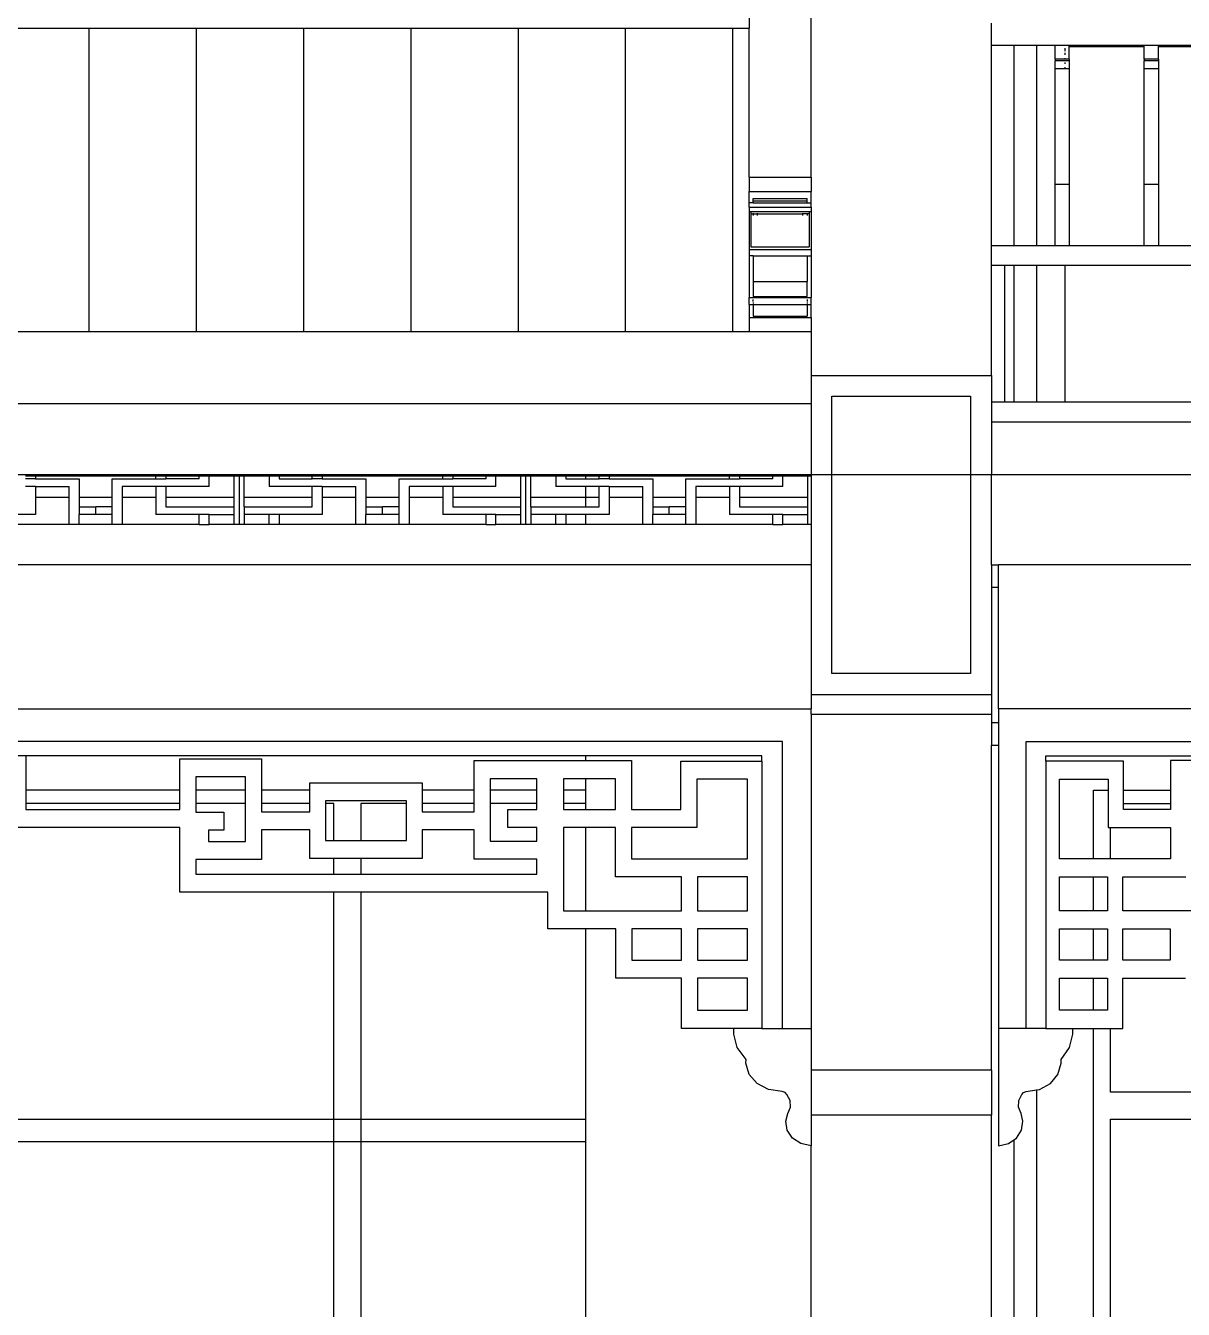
# Model space of a CAD drawing. Extents: x -24961 to 905641, y -154323 to 635957.
# Drawn here: x 429385 to 431954, y -117424 to -114576 of the extents above; entities that cross this region are included whole.
import ezdxf

# ---------------------------------------------------------------- set-up
doc = ezdxf.new("R2010")
doc.units = 0
doc.header["$LTSCALE"] = 1000
doc.header["$MEASUREMENT"] = 0
doc.layers.add('DOTE', color=1, linetype='Continuous')
doc.layers.add('窗', color=154, linetype='Continuous')

msp = doc.modelspace()

# ---------------------------------------------------------------- hatches: boundary and pattern name
h = msp.add_hatch()
h.set_pattern_fill('ANSI31', color=251, scale=150, angle=45)
h.set_pattern_definition([(90, (199497.05, 453805.97), (-238.125, 4e-14), [])])
h.paths.add_polyline_path([(406165.8, -115254.5), (430990.6, -115254.5), (430990.6, -114581.8), (406165.8, -114581.8)])

# ---------------------------------------------------------------- linework, layer by layer
for p, q in [((431128.2, -114911.9), (431128.2, -114299.5)), ((430990.6, -114544.2), (430990.6, -114581.8)), ((431528.2, -114619.7), (431528.2, -114570)), ((406165.8, -114581.8), (430990.6, -114581.8)), ((430990.6, -114911.9), (430990.6, -114581.8)), ((431578.2, -114619.7), (431528.2, -114619.7)), ((431528.2, -115064.5), (431528.2, -114619.7)), ((431578.2, -114619.7), (431578.2, -115064.5)), ((431628.2, -114619.7), (431578.2, -114619.7)), ((431628.2, -114619.7), (431628.2, -115064.5)), ((431669.5, -114619.7), (431628.2, -114619.7)), ((431701.1, -114619.7), (431669.5, -114619.7)), ((431669.5, -114650.4), (431669.5, -114619.7)), ((431691.5, -114625.8), (431691.5, -114632.5)), ((431867.3, -114619.7), (431701.1, -114619.7)), ((431701.1, -114621.9), (431701.1, -114619.7)), ((431701.1, -114621.9), (431867.3, -114621.9)), ((431701.1, -114650.4), (431701.1, -114621.9)), ((431898.9, -114619.7), (431867.3, -114619.7)), ((431867.3, -114621.9), (431867.3, -114619.7)), ((431867.3, -114650.4), (431867.3, -114621.9)), ((432065, -114619.7), (431898.9, -114619.7)), ((431898.9, -114621.9), (431898.9, -114619.7)), ((431898.9, -114621.9), (432065, -114621.9)), ((431898.9, -114650.4), (431898.9, -114621.9)), ((431691.5, -114650.4), (431669.5, -114650.4)), ((431669.5, -114650.4), (431669.5, -114654)), ((431691.5, -114654), (431669.5, -114654)), ((431669.5, -114671.7), (431669.5, -114654)), ((431691.5, -114636.4), (431691.5, -114640.3)), ((431691.5, -114647.9), (431691.5, -114650.4)), ((431701.1, -114650.4), (431691.5, -114650.4)), ((431691.5, -114650.4), (431691.5, -114651.2)), ((431691.5, -114654), (431691.5, -114654.7)), ((431701.1, -114654), (431691.5, -114654)), ((431691.5, -114657.3), (431691.5, -114660.3)), ((431701.1, -114650.4), (431701.1, -114654)), ((431701.1, -114654), (431701.1, -114671.7)), ((431898.9, -114650.4), (431867.3, -114650.4)), ((431867.3, -114650.4), (431867.3, -114654)), ((431898.9, -114654), (431867.3, -114654)), ((431867.3, -114671.7), (431867.3, -114654)), ((431898.9, -114650.4), (431898.9, -114654)), ((431898.9, -114654), (431898.9, -114671.7)), ((431691.5, -114671.7), (431669.5, -114671.7)), ((431669.5, -114928.1), (431669.5, -114671.7)), ((431691.5, -114667.6), (431691.5, -114671.7)), ((431701.1, -114671.7), (431691.5, -114671.7)), ((431701.1, -114671.7), (431701.1, -114928.1)), ((431898.9, -114671.7), (431867.3, -114671.7)), ((431867.3, -114928.1), (431867.3, -114671.7)), ((431898.9, -114671.7), (431898.9, -114928.1)), ((430990.6, -114911.9), (431128.2, -114911.9)), ((430990.6, -114911.9), (430990.6, -114944)), ((431128.2, -114911.9), (431128.2, -114944)), ((430990.6, -114944), (431128.2, -114944)), ((430990.6, -114968.7), (430990.6, -114944)), ((431128.2, -114968.7), (431128.2, -114944)), ((431701.1, -114928.1), (431669.5, -114928.1)), ((431669.5, -115064.5), (431669.5, -114928.1)), ((431701.1, -114928.1), (431701.1, -115064.5)), ((431898.9, -114928.1), (431867.3, -114928.1)), ((431867.3, -115064.5), (431867.3, -114928.1)), ((431898.9, -114928.1), (431898.9, -115064.5)), ((430999.4, -114968.7), (430990.6, -114968.7)), ((430990.6, -114978.3), (430990.6, -114968.7)), ((430999.4, -114964.4), (430999.4, -114959)), ((430999.4, -114959), (431119.4, -114959)), ((430999.4, -114968.7), (430999.4, -114964.4)), ((430999.4, -114964.4), (431119.4, -114964.4)), ((430999.4, -114968.7), (431119.4, -114968.7)), ((431119.4, -114964.4), (431119.4, -114959)), ((431119.4, -114968.7), (431119.4, -114964.4)), ((431119.4, -114968.7), (431128.2, -114968.7)), ((431128.2, -114978.3), (431128.2, -114968.7)), ((430990.6, -114978.3), (431128.2, -114978.3)), ((430990.6, -114978.3), (430990.6, -114988.3)), ((430990.6, -114988.3), (430994.6, -114988.3)), ((430990.6, -114988.3), (430990.6, -115072.2)), ((430994.6, -114988.3), (431124.2, -114988.3)), ((430994.6, -114988.3), (430994.6, -114993.3)), ((430994.6, -114993.3), (430999.4, -114993.3)), ((430994.6, -114993.3), (430994.6, -115066.6)), ((430999.4, -114991.7), (430999.4, -114993.3)), ((430999.4, -114993.3), (430999.4, -114996.8)), ((430999.4, -114993.3), (431009, -114993.3)), ((431009, -114993.3), (431009, -114991.7)), ((431009, -114996.8), (431009, -114993.3)), ((431009, -114993.3), (431109.8, -114993.3)), ((431109.8, -114993.3), (431109.8, -114991.7)), ((431109.8, -114996.8), (431109.8, -114993.3)), ((431119.4, -114993.3), (431109.8, -114993.3)), ((431119.4, -114991.7), (431119.4, -114993.3)), ((431119.4, -114993.3), (431119.4, -114996.8)), ((431124.2, -114993.3), (431119.4, -114993.3)), ((431124.2, -114988.3), (431128.2, -114988.3)), ((431124.2, -114988.3), (431124.2, -114993.3)), ((431124.2, -114993.3), (431124.2, -115066.6)), ((431128.2, -114978.3), (431128.2, -114988.3)), ((431128.2, -114988.3), (431128.2, -115072.2)), ((430990.6, -115072.2), (430990.6, -115086.7)), ((430990.6, -115072.2), (431128.2, -115072.2)), ((430999.4, -115086.7), (430990.6, -115086.7)), ((430990.6, -115086.7), (430990.6, -115179)), ((430994.6, -115066.6), (431124.2, -115066.6)), ((430999.4, -115086.7), (431119.4, -115086.7)), ((430999.4, -115086.7), (430999.4, -115143.6)), ((431119.4, -115086.7), (431119.4, -115143.6)), ((431119.4, -115086.7), (431128.2, -115086.7)), ((431128.2, -115072.2), (431128.2, -115086.7)), ((431128.2, -115086.7), (431128.2, -115179)), ((431578.2, -115064.5), (431528.2, -115064.5)), ((431528.2, -115108.2), (431528.2, -115064.5)), ((431628.2, -115064.5), (431578.2, -115064.5)), ((431669.5, -115064.5), (431628.2, -115064.5)), ((431691.5, -115064.5), (431669.5, -115064.5)), ((431691.5, -115063.9), (431691.5, -115064.5)), ((431701.1, -115064.5), (431691.5, -115064.5)), ((431867.3, -115064.5), (431701.1, -115064.5)), ((431898.9, -115064.5), (431867.3, -115064.5)), ((432065, -115064.5), (431898.9, -115064.5)), ((431558.2, -115108.2), (431528.2, -115108.2)), ((431528.2, -115351.8), (431528.2, -115108.2)), ((431558.2, -115411.3), (431558.2, -115108.2)), ((431578.2, -115108.2), (431558.2, -115108.2)), ((431578.2, -115108.2), (431578.2, -115411.3)), ((431628.2, -115108.2), (431578.2, -115108.2)), ((431628.2, -115108.2), (431628.2, -115411.3)), ((431691.5, -115108.2), (431628.2, -115108.2)), ((431691.5, -115108.2), (431691.5, -115411.3)), ((432957.4, -115108.2), (431691.5, -115108.2)), ((430999.4, -115143.6), (431119.4, -115143.6)), ((430999.4, -115143.6), (430999.4, -115176.8)), ((431119.4, -115176.8), (431119.4, -115143.6)), ((430990.6, -115179), (431128.2, -115179)), ((430990.6, -115194.3), (430990.6, -115179)), ((430990.6, -115194.3), (430990.6, -115194.3)), ((430990.6, -115194.3), (430999.4, -115194.3)), ((430990.6, -115194.3), (430999.4, -115194.3)), ((430990.6, -115194.3), (430990.6, -115223.1)), ((430999.4, -115176.8), (431119.4, -115176.8)), ((430999.4, -115187.9), (430999.4, -115183.2)), ((430999.4, -115190.1), (430999.4, -115191.9)), ((430999.4, -115193.3), (430999.4, -115194.3)), ((430999.4, -115194.3), (430999.4, -115194.3)), ((430999.4, -115194.3), (430999.4, -115220.3)), ((430999.4, -115194.3), (431119.4, -115194.3)), ((430999.4, -115194.3), (431119.4, -115194.3)), ((431119.4, -115183.2), (431119.4, -115187.9)), ((431119.4, -115190.1), (431119.4, -115191.9)), ((431119.4, -115193.3), (431119.4, -115194.3)), ((431119.4, -115194.3), (431119.4, -115194.3)), ((431119.4, -115194.3), (431119.4, -115220.3)), ((431119.4, -115194.3), (431128.2, -115194.3)), ((431119.4, -115194.3), (431128.2, -115194.3)), ((431128.2, -115194.3), (431128.2, -115179)), ((431128.2, -115194.3), (431128.2, -115194.3)), ((431128.2, -115223.1), (431128.2, -115194.3)), ((430990.6, -115223.1), (430990.6, -115254.5)), ((430990.6, -115223.1), (431128.2, -115223.1)), ((430999.4, -115220.3), (431119.4, -115220.3)), ((431128.2, -115223.1), (431128.2, -115254.5)), ((406165.8, -115254.5), (430990.6, -115254.5)), ((430990.6, -115254.5), (431128.2, -115254.5)), ((431128.2, -115254.5), (431128.2, -115351.8)), ((431128.2, -115351.8), (431528.2, -115351.8)), ((431128.2, -115351.8), (431128.2, -115414.5)), ((431528.2, -115351.8), (431528.2, -115411.3)), ((431174.3, -116013.5), (431174.3, -115397.8)), ((431174.3, -115397.8), (431482.2, -115397.8)), ((431482.2, -115397.8), (431482.2, -116013.5)), ((406028.2, -115414.5), (431128.2, -115414.5)), ((431128.2, -115414.5), (431128.2, -115574.5)), ((431558.2, -115411.3), (431528.2, -115411.3)), ((431528.2, -115411.3), (431528.2, -115455)), ((431578.2, -115411.3), (431558.2, -115411.3)), ((431628.2, -115411.3), (431578.2, -115411.3)), ((431691.5, -115411.3), (431628.2, -115411.3)), ((432957.4, -115411.3), (431691.5, -115411.3)), ((431528.2, -115455), (439827.5, -115455)), ((431528.2, -115455), (431528.2, -115571.9)), ((429384.7, -115574.5), (429406.7, -115574.5)), ((429406.7, -115581.6), (429384.7, -115581.6)), ((429406.7, -115598.1), (429384.7, -115598.1)), ((429406.7, -115574.5), (429406.7, -115581.6)), ((429406.7, -115574.5), (429674.1, -115574.5)), ((429406.7, -115581.6), (429503.6, -115581.6)), ((429406.7, -115598.1), (429406.7, -115621.9)), ((429406.7, -115598.1), (429481.6, -115598.1)), ((429481.6, -115621.9), (429481.6, -115598.1)), ((429503.6, -115581.6), (429503.6, -115621.9)), ((429577.2, -115581.6), (429674.1, -115581.6)), ((429577.2, -115621.9), (429577.2, -115581.6)), ((429674.1, -115598.1), (429599.3, -115598.1)), ((429599.3, -115598.1), (429599.3, -115621.9)), ((429674.1, -115581.6), (429674.1, -115574.5)), ((429674.1, -115574.5), (429696.2, -115574.5)), ((429674.1, -115581.6), (429696.2, -115581.6)), ((429696.2, -115598.1), (429674.1, -115598.1)), ((429674.1, -115598.1), (429674.1, -115621.9)), ((429696.2, -115574.5), (429696.2, -115581.6)), ((429696.2, -115574.5), (429770.1, -115574.5)), ((429770.1, -115581.6), (429696.2, -115581.6)), ((429792.2, -115598.1), (429696.2, -115598.1)), ((429696.2, -115598.1), (429696.2, -115621.9)), ((429770.1, -115581.6), (429770.1, -115574.5)), ((429770.1, -115574.5), (429792.2, -115574.5)), ((429792.2, -115598.1), (429792.2, -115574.5)), ((429792.2, -115574.5), (429847.7, -115574.5)), ((429847.7, -115621.9), (429847.7, -115574.5)), ((429847.7, -115574.5), (429858.7, -115574.5)), ((429858.7, -115574.5), (429858.7, -115682.4)), ((429858.7, -115574.5), (429869.7, -115574.5)), ((429869.7, -115621.9), (429869.7, -115574.5)), ((429869.7, -115574.5), (429925.2, -115574.5)), ((429925.2, -115574.5), (429925.2, -115598.1)), ((429925.2, -115574.5), (429947.3, -115574.5)), ((430021.2, -115598.1), (429925.2, -115598.1)), ((429947.3, -115574.5), (429947.3, -115581.6)), ((429947.3, -115574.5), (430021.2, -115574.5)), ((429947.3, -115581.6), (430021.2, -115581.6)), ((430021.2, -115581.6), (430021.2, -115574.5)), ((430021.2, -115574.5), (430043.3, -115574.5)), ((430043.3, -115581.6), (430021.2, -115581.6)), ((430043.3, -115598.1), (430021.2, -115598.1)), ((430021.2, -115621.9), (430021.2, -115598.1)), ((430043.3, -115574.5), (430043.3, -115581.6)), ((430043.3, -115574.5), (430310.7, -115574.5)), ((430043.3, -115581.6), (430140.2, -115581.6)), ((430043.3, -115598.1), (430043.3, -115621.9)), ((430043.3, -115598.1), (430118.1, -115598.1)), ((430118.1, -115621.9), (430118.1, -115598.1)), ((430140.2, -115581.6), (430140.2, -115621.9)), ((430213.8, -115581.6), (430310.7, -115581.6)), ((430213.8, -115621.9), (430213.8, -115581.6)), ((430310.7, -115598.1), (430235.8, -115598.1)), ((430235.8, -115598.1), (430235.8, -115621.9)), ((430310.7, -115581.6), (430310.7, -115574.5)), ((430310.7, -115574.5), (430332.8, -115574.5)), ((430310.7, -115581.6), (430332.8, -115581.6)), ((430332.8, -115598.1), (430310.7, -115598.1)), ((430310.7, -115598.1), (430310.7, -115621.9)), ((430332.8, -115574.5), (430332.8, -115581.6)), ((430332.8, -115574.5), (430406.7, -115574.5)), ((430406.7, -115581.6), (430332.8, -115581.6)), ((430428.8, -115598.1), (430332.8, -115598.1)), ((430332.8, -115598.1), (430332.8, -115621.9)), ((430406.7, -115581.6), (430406.7, -115574.5)), ((430406.7, -115574.5), (430428.8, -115574.5)), ((430428.8, -115598.1), (430428.8, -115574.5)), ((430428.8, -115574.5), (430484.2, -115574.5)), ((430484.2, -115621.9), (430484.2, -115574.5)), ((430484.2, -115574.5), (430495.3, -115574.5)), ((430495.3, -115682.4), (430495.3, -115574.5)), ((430495.3, -115574.5), (430506.3, -115574.5)), ((430506.3, -115621.9), (430506.3, -115574.5)), ((430506.3, -115574.5), (430561.8, -115574.5)), ((430561.8, -115574.5), (430561.8, -115598.1)), ((430561.8, -115574.5), (430583.8, -115574.5)), ((430628.2, -115598.1), (430561.8, -115598.1)), ((430583.8, -115574.5), (430583.8, -115581.6)), ((430583.8, -115574.5), (430628.2, -115574.5)), ((430583.8, -115581.6), (430628.2, -115581.6)), ((430628.2, -115581.6), (430628.2, -115574.5)), ((430628.2, -115574.5), (430657.8, -115574.5)), ((430628.2, -115581.6), (430657.8, -115581.6)), ((430657.8, -115598.1), (430628.2, -115598.1)), ((430628.2, -115621.9), (430628.2, -115598.1)), ((430657.8, -115581.6), (430657.8, -115574.5)), ((430657.8, -115574.5), (430679.8, -115574.5)), ((430679.8, -115581.6), (430657.8, -115581.6)), ((430679.8, -115598.1), (430657.8, -115598.1)), ((430657.8, -115621.9), (430657.8, -115598.1)), ((430679.8, -115574.5), (430679.8, -115581.6)), ((430679.8, -115574.5), (430947.2, -115574.5)), ((430679.8, -115581.6), (430776.8, -115581.6)), ((430679.8, -115598.1), (430679.8, -115621.9)), ((430679.8, -115598.1), (430754.7, -115598.1)), ((430754.7, -115621.9), (430754.7, -115598.1)), ((430776.8, -115581.6), (430776.8, -115621.9)), ((430850.3, -115581.6), (430947.2, -115581.6)), ((430850.3, -115621.9), (430850.3, -115581.6)), ((430947.2, -115598.1), (430872.4, -115598.1)), ((430872.4, -115598.1), (430872.4, -115621.9)), ((430947.2, -115581.6), (430947.2, -115574.5)), ((430947.2, -115574.5), (430969.3, -115574.5)), ((430947.2, -115581.6), (430969.3, -115581.6)), ((430969.3, -115598.1), (430947.2, -115598.1)), ((430947.2, -115598.1), (430947.2, -115621.9)), ((430969.3, -115574.5), (430969.3, -115581.6)), ((430969.3, -115574.5), (431043.2, -115574.5)), ((431043.2, -115581.6), (430969.3, -115581.6)), ((431065.3, -115598.1), (430969.3, -115598.1)), ((430969.3, -115598.1), (430969.3, -115621.9)), ((431043.2, -115581.6), (431043.2, -115574.5)), ((431043.2, -115574.5), (431065.3, -115574.5)), ((431065.3, -115598.1), (431065.3, -115574.5)), ((431065.3, -115574.5), (431120.8, -115574.5)), ((431120.8, -115621.9), (431120.8, -115574.5)), ((431120.8, -115574.5), (431128.2, -115574.5)), ((431128.2, -115574.5), (431128.2, -115682.4)), ((431528.2, -115571.9), (435332.1, -115571.9)), ((431528.2, -115771.9), (431528.2, -115571.9)), ((429406.7, -115621.9), (429481.6, -115621.9)), ((429406.7, -115621.9), (429406.7, -115660.2)), ((429481.6, -115682.4), (429481.6, -115621.9)), ((429503.6, -115621.9), (429577.2, -115621.9)), ((429503.6, -115621.9), (429503.6, -115643.7)), ((429577.2, -115643.7), (429577.2, -115621.9)), ((429599.3, -115621.9), (429674.1, -115621.9)), ((429599.3, -115621.9), (429599.3, -115682.4)), ((429674.1, -115621.9), (429674.1, -115660.2)), ((429696.2, -115621.9), (429847.7, -115621.9)), ((429696.2, -115621.9), (429696.2, -115643.7)), ((429847.7, -115643.7), (429847.7, -115621.9)), ((429869.7, -115621.9), (430021.2, -115621.9)), ((429869.7, -115643.7), (429869.7, -115621.9)), ((430021.2, -115643.7), (430021.2, -115621.9)), ((430043.3, -115621.9), (430118.1, -115621.9)), ((430043.3, -115621.9), (430043.3, -115660.2)), ((430118.1, -115682.4), (430118.1, -115621.9)), ((430140.2, -115621.9), (430213.8, -115621.9)), ((430140.2, -115621.9), (430140.2, -115643.7)), ((430213.8, -115643.7), (430213.8, -115621.9)), ((430235.8, -115621.9), (430310.7, -115621.9)), ((430235.8, -115621.9), (430235.8, -115682.4)), ((430310.7, -115621.9), (430310.7, -115660.2)), ((430332.8, -115621.9), (430484.2, -115621.9)), ((430332.8, -115621.9), (430332.8, -115643.7)), ((430484.2, -115643.7), (430484.2, -115621.9)), ((430506.3, -115621.9), (430628.2, -115621.9)), ((430506.3, -115643.7), (430506.3, -115621.9)), ((430628.2, -115621.9), (430657.8, -115621.9)), ((430628.2, -115643.7), (430628.2, -115621.9)), ((430657.8, -115643.7), (430657.8, -115621.9)), ((430679.8, -115621.9), (430754.7, -115621.9)), ((430679.8, -115621.9), (430679.8, -115660.2)), ((430754.7, -115682.4), (430754.7, -115621.9)), ((430776.8, -115621.9), (430850.3, -115621.9)), ((430776.8, -115621.9), (430776.8, -115643.7)), ((430850.3, -115643.7), (430850.3, -115621.9)), ((430872.4, -115621.9), (430947.2, -115621.9)), ((430872.4, -115621.9), (430872.4, -115682.4)), ((430947.2, -115621.9), (430947.2, -115660.2)), ((430969.3, -115621.9), (431120.8, -115621.9)), ((430969.3, -115621.9), (430969.3, -115643.7)), ((431120.8, -115643.7), (431120.8, -115621.9)), ((429503.6, -115643.7), (429503.6, -115660.2)), ((429503.6, -115643.7), (429540.4, -115643.7)), ((429577.2, -115643.7), (429540.4, -115643.7)), ((429540.4, -115660.2), (429540.4, -115643.7)), ((429577.2, -115660.2), (429577.2, -115643.7)), ((429696.2, -115643.7), (429847.7, -115643.7)), ((429847.7, -115660.2), (429847.7, -115643.7)), ((429869.7, -115643.7), (429869.7, -115660.2)), ((429869.7, -115643.7), (430021.2, -115643.7)), ((430140.2, -115643.7), (430140.2, -115660.2)), ((430140.2, -115643.7), (430177, -115643.7)), ((430213.8, -115643.7), (430177, -115643.7)), ((430177, -115660.2), (430177, -115643.7)), ((430213.8, -115660.2), (430213.8, -115643.7)), ((430332.8, -115643.7), (430484.2, -115643.7)), ((430484.2, -115660.2), (430484.2, -115643.7)), ((430506.3, -115643.7), (430506.3, -115660.2)), ((430506.3, -115643.7), (430628.2, -115643.7)), ((430628.2, -115643.7), (430657.8, -115643.7)), ((430776.8, -115643.7), (430776.8, -115660.2)), ((430776.8, -115643.7), (430813.5, -115643.7)), ((430850.3, -115643.7), (430813.5, -115643.7)), ((430813.5, -115660.2), (430813.5, -115643.7)), ((430850.3, -115660.2), (430850.3, -115643.7)), ((430969.3, -115643.7), (431120.8, -115643.7)), ((431120.8, -115660.2), (431120.8, -115643.7)), ((429406.7, -115660.2), (429310.7, -115660.2)), ((429481.6, -115682.4), (429310.7, -115682.4)), ((429503.6, -115682.4), (429481.6, -115682.4)), ((429503.6, -115682.4), (429503.6, -115660.2)), ((429540.4, -115660.2), (429503.6, -115660.2)), ((429577.2, -115682.4), (429503.6, -115682.4)), ((429577.2, -115660.2), (429540.4, -115660.2)), ((429577.2, -115682.4), (429577.2, -115660.2)), ((429599.3, -115682.4), (429577.2, -115682.4)), ((429770.1, -115682.4), (429599.3, -115682.4)), ((429770.1, -115660.2), (429674.1, -115660.2)), ((429770.1, -115682.4), (429770.1, -115660.2)), ((429792.2, -115660.2), (429770.1, -115660.2)), ((429770.1, -115682.4), (429792.2, -115682.4)), ((429792.2, -115660.2), (429847.7, -115660.2)), ((429792.2, -115682.4), (429792.2, -115660.2)), ((429847.7, -115682.4), (429792.2, -115682.4)), ((429847.7, -115682.4), (429847.7, -115660.2)), ((429858.7, -115682.4), (429847.7, -115682.4)), ((429869.7, -115682.4), (429858.7, -115682.4)), ((429869.7, -115660.2), (429869.7, -115682.4)), ((429925.2, -115660.2), (429869.7, -115660.2)), ((429925.2, -115682.4), (429869.7, -115682.4)), ((429947.3, -115660.2), (429925.2, -115660.2)), ((429925.2, -115682.4), (429925.2, -115660.2)), ((429947.3, -115682.4), (429925.2, -115682.4)), ((430043.3, -115660.2), (429947.3, -115660.2)), ((429947.3, -115660.2), (429947.3, -115682.4)), ((430118.1, -115682.4), (429947.3, -115682.4)), ((430140.2, -115682.4), (430118.1, -115682.4)), ((430140.2, -115682.4), (430140.2, -115660.2)), ((430177, -115660.2), (430140.2, -115660.2)), ((430213.8, -115682.4), (430140.2, -115682.4)), ((430213.8, -115660.2), (430177, -115660.2)), ((430213.8, -115682.4), (430213.8, -115660.2)), ((430235.8, -115682.4), (430213.8, -115682.4)), ((430406.7, -115682.4), (430235.8, -115682.4)), ((430406.7, -115660.2), (430310.7, -115660.2)), ((430406.7, -115682.4), (430406.7, -115660.2)), ((430428.8, -115660.2), (430406.7, -115660.2)), ((430406.7, -115682.4), (430428.8, -115682.4)), ((430428.8, -115660.2), (430484.2, -115660.2)), ((430428.8, -115682.4), (430428.8, -115660.2)), ((430484.2, -115682.4), (430428.8, -115682.4)), ((430484.2, -115682.4), (430484.2, -115660.2)), ((430495.3, -115682.4), (430484.2, -115682.4)), ((430506.3, -115682.4), (430495.3, -115682.4)), ((430506.3, -115660.2), (430506.3, -115682.4)), ((430561.8, -115660.2), (430506.3, -115660.2)), ((430561.8, -115682.4), (430506.3, -115682.4)), ((430583.8, -115660.2), (430561.8, -115660.2)), ((430561.8, -115682.4), (430561.8, -115660.2)), ((430583.8, -115682.4), (430561.8, -115682.4)), ((430583.8, -115660.2), (430583.8, -115682.4)), ((430628.2, -115660.2), (430583.8, -115660.2)), ((430628.2, -115682.4), (430583.8, -115682.4)), ((430628.2, -115682.4), (430628.2, -115660.2)), ((430679.8, -115660.2), (430628.2, -115660.2)), ((430754.7, -115682.4), (430628.2, -115682.4)), ((430776.8, -115682.4), (430754.7, -115682.4)), ((430776.8, -115682.4), (430776.8, -115660.2)), ((430813.5, -115660.2), (430776.8, -115660.2)), ((430850.3, -115682.4), (430776.8, -115682.4)), ((430850.3, -115660.2), (430813.5, -115660.2)), ((430850.3, -115682.4), (430850.3, -115660.2)), ((430872.4, -115682.4), (430850.3, -115682.4)), ((431043.2, -115682.4), (430872.4, -115682.4)), ((431043.2, -115660.2), (430947.2, -115660.2)), ((431043.2, -115682.4), (431043.2, -115660.2)), ((431065.3, -115660.2), (431043.2, -115660.2)), ((431043.2, -115682.4), (431065.3, -115682.4)), ((431065.3, -115660.2), (431120.8, -115660.2)), ((431065.3, -115682.4), (431065.3, -115660.2)), ((431120.8, -115682.4), (431065.3, -115682.4)), ((431120.8, -115682.4), (431120.8, -115660.2)), ((431128.2, -115682.4), (431120.8, -115682.4)), ((431128.2, -115682.4), (431128.2, -115771.9)), ((431128.2, -115771.9), (427224.4, -115771.9)), ((431128.2, -115771.9), (431128.2, -116059.5)), ((431528.2, -115771.9), (431544.4, -115771.9)), ((431528.2, -115771.9), (431528.2, -115821.9)), ((431544.4, -115821.9), (431544.4, -115771.9)), ((435286.5, -115771.9), (431544.4, -115771.9)), ((431528.2, -115821.9), (431544.4, -115821.9)), ((431528.2, -115821.9), (431528.2, -116059.5)), ((431544.4, -116091.9), (431544.4, -115821.9)), ((431482.2, -116013.5), (431174.3, -116013.5)), ((431128.2, -116059.5), (431528.2, -116059.5)), ((431128.2, -116059.5), (431128.2, -116091.9)), ((431528.2, -116059.5), (431528.2, -116103.7)), ((429174.7, -116091.9), (431128.2, -116091.9)), ((431128.2, -116103.7), (431128.2, -116091.9)), ((431128.2, -116103.7), (431528.2, -116103.7)), ((431128.2, -116103.7), (431128.2, -116800.6)), ((431528.2, -116103.7), (431528.2, -116121.9)), ((433415.2, -116091.9), (431544.4, -116091.9)), ((431544.4, -116091.9), (431544.4, -116121.9)), ((431528.2, -116121.9), (431544.4, -116121.9)), ((431528.2, -116121.9), (431528.2, -116171.9)), ((431544.4, -116121.9), (431544.4, -116171.9)), ((431064.4, -116163.9), (429174.7, -116163.9)), ((431064.4, -116800.6), (431064.4, -116163.9)), ((431605.5, -116163.9), (433415.2, -116163.9)), ((431605.5, -116800.6), (431605.5, -116163.9)), ((429385.3, -116195.9), (429349.8, -116195.9)), ((429385.3, -116195.9), (429385.3, -116271.9)), ((430628.2, -116195.9), (429385.3, -116195.9)), ((430628.2, -116206.6), (430628.2, -116195.9)), ((431019.1, -116195.9), (430628.2, -116195.9)), ((431019.1, -116207.5), (431019.1, -116195.9)), ((431528.2, -116171.9), (431544.4, -116171.9)), ((431528.2, -116893.1), (431528.2, -116171.9)), ((431544.4, -116171.9), (431544.4, -116800.6)), ((431648.8, -116195.9), (433213.5, -116195.9)), ((431648.8, -116207.5), (431648.8, -116195.9)), ((429727.2, -116202.8), (429908.5, -116202.8)), ((429727.2, -116271.9), (429727.2, -116202.8)), ((429908.5, -116202.8), (429908.5, -116271.9)), ((430380.2, -116206.6), (430628.2, -116206.6)), ((430380.2, -116271.9), (430380.2, -116206.6)), ((430628.2, -116206.6), (430729.7, -116206.6)), ((430729.7, -116206.6), (430729.7, -116314.8)), ((430838.9, -116207.5), (431019.1, -116207.5)), ((430838.9, -116314.8), (430838.9, -116207.5)), ((431019.1, -116207.5), (431019.1, -116800.6)), ((431648.8, -116207.5), (431648.8, -116800.6)), ((431821.5, -116207.5), (431648.8, -116207.5)), ((431821.5, -116271.9), (431821.5, -116207.5)), ((432260.8, -116206.6), (431926, -116206.6)), ((431926, -116206.6), (431926, -116271.9)), ((429873.1, -116242.8), (429762.6, -116242.8)), ((429762.6, -116242.8), (429762.6, -116271.9)), ((429873.1, -116271.9), (429873.1, -116242.8)), ((430519.2, -116246.6), (430415.6, -116246.6)), ((430415.6, -116246.6), (430415.6, -116271.9)), ((430519.2, -116271.9), (430519.2, -116246.6)), ((430628.2, -116246.6), (430578.9, -116246.6)), ((430578.9, -116246.6), (430578.9, -116271.9)), ((430694.3, -116246.6), (430628.2, -116246.6)), ((430628.2, -116271.9), (430628.2, -116246.6)), ((430694.3, -116314.8), (430694.3, -116246.6)), ((430874.3, -116247.5), (430874.3, -116354.8)), ((430987.1, -116247.5), (430874.3, -116247.5)), ((430987.1, -116424.6), (430987.1, -116247.5)), ((431679.6, -116424.6), (431679.6, -116247.5)), ((431679.6, -116247.5), (431787.5, -116247.5)), ((431787.5, -116247.5), (431787.5, -116271.9)), ((429727.2, -116271.9), (429385.3, -116271.9)), ((429385.3, -116271.9), (429385.3, -116301.9)), ((429727.2, -116301.9), (429727.2, -116271.9)), ((429873.1, -116271.9), (429762.6, -116271.9)), ((429762.6, -116271.9), (429762.6, -116301.9)), ((429873.1, -116301.9), (429873.1, -116271.9)), ((430015.3, -116271.9), (429908.5, -116271.9)), ((429908.5, -116271.9), (429908.5, -116301.9)), ((430015.3, -116255.6), (430265.3, -116255.6)), ((430015.3, -116271.9), (430015.3, -116255.6)), ((430015.3, -116301.9), (430015.3, -116271.9)), ((430265.3, -116255.6), (430265.3, -116271.9)), ((430380.2, -116271.9), (430265.3, -116271.9)), ((430265.3, -116271.9), (430265.3, -116301.9)), ((430380.2, -116301.9), (430380.2, -116271.9)), ((430519.2, -116271.9), (430415.6, -116271.9)), ((430415.6, -116271.9), (430415.6, -116301.9)), ((430519.2, -116301.9), (430519.2, -116271.9)), ((430628.2, -116271.9), (430578.9, -116271.9)), ((430578.9, -116271.9), (430578.9, -116301.9)), ((430628.2, -116301.9), (430628.2, -116271.9)), ((431754.8, -116424.6), (431754.8, -116271.9)), ((431754.8, -116271.9), (431787.5, -116271.9)), ((431787.5, -116271.9), (431787.5, -116354.8)), ((431821.5, -116271.9), (431926, -116271.9)), ((431821.5, -116301.9), (431821.5, -116271.9)), ((431926, -116271.9), (431926.1, -116301.9)), ((429727.2, -116301.9), (429385.3, -116301.9)), ((429385.3, -116301.9), (429385.3, -116315.1)), ((429727.2, -116315.1), (429727.2, -116301.9)), ((429873.1, -116301.9), (429762.6, -116301.9)), ((429762.6, -116301.9), (429762.6, -116321.1)), ((429873.1, -116386.1), (429873.1, -116301.9)), ((430015.3, -116301.9), (429908.5, -116301.9)), ((429908.5, -116301.9), (429908.5, -116319.8)), ((430015.3, -116319.8), (430015.3, -116301.9)), ((430229.9, -116295.6), (430050.7, -116295.6)), ((430050.7, -116295.6), (430050.7, -116301.9)), ((430068.7, -116301.9), (430050.7, -116301.9)), ((430050.7, -116301.9), (430050.7, -116383.9)), ((430068.7, -116383.9), (430068.7, -116301.9)), ((430128.9, -116301.9), (430128.9, -116383.9)), ((430229.9, -116301.9), (430128.9, -116301.9)), ((430229.9, -116301.9), (430229.9, -116295.6)), ((430229.9, -116383.9), (430229.9, -116301.9)), ((430380.2, -116301.9), (430265.3, -116301.9)), ((430265.3, -116301.9), (430265.3, -116319.8)), ((430380.2, -116319.8), (430380.2, -116301.9)), ((430519.2, -116301.9), (430415.6, -116301.9)), ((430415.6, -116301.9), (430415.6, -116385)), ((430519.2, -116314.8), (430519.2, -116301.9)), ((430628.2, -116301.9), (430578.9, -116301.9)), ((430578.9, -116301.9), (430578.9, -116314.8)), ((430628.2, -116314.8), (430628.2, -116301.9)), ((431821.5, -116301.9), (431926.1, -116301.9)), ((431821.5, -116314.8), (431821.5, -116301.9)), ((431926.1, -116301.9), (431926.1, -116314.8)), ((429385.3, -116315.1), (429727.2, -116315.1)), ((429762.6, -116321.1), (429824.6, -116321.1)), ((429824.6, -116321.1), (429824.6, -116361.1)), ((429908.5, -116319.8), (430015.3, -116319.8)), ((430265.3, -116319.8), (430380.2, -116319.8)), ((430454.8, -116314.8), (430519.2, -116314.8)), ((430454.8, -116354.8), (430454.8, -116314.8)), ((430578.9, -116314.8), (430628.2, -116314.8)), ((430628.2, -116314.8), (430694.3, -116314.8)), ((430729.7, -116314.8), (430838.9, -116314.8)), ((431926.1, -116314.8), (431821.5, -116314.8)), ((429727.2, -116355.1), (429174.7, -116355.1)), ((429727.2, -116498.1), (429727.2, -116355.1)), ((429790.6, -116361.1), (429790.6, -116386.1)), ((429824.6, -116361.1), (429790.6, -116361.1)), ((429908.5, -116359.8), (429908.5, -116426.1)), ((430015.3, -116359.8), (429908.5, -116359.8)), ((430015.3, -116423.9), (430015.3, -116359.8)), ((430265.3, -116359.8), (430265.3, -116423.9)), ((430380.2, -116359.8), (430265.3, -116359.8)), ((430380.2, -116425), (430380.2, -116359.8)), ((430519.2, -116354.8), (430454.8, -116354.8)), ((430519.2, -116385), (430519.2, -116354.8)), ((430578.9, -116354.8), (430578.9, -116539.6)), ((430628.2, -116354.8), (430578.9, -116354.8)), ((430628.2, -116539.6), (430628.2, -116354.8)), ((430694.3, -116354.8), (430628.2, -116354.8)), ((430694.3, -116464.6), (430694.3, -116354.8)), ((430729.7, -116354.8), (430729.7, -116424.6)), ((430874.3, -116354.8), (430729.7, -116354.8)), ((431787.5, -116354.8), (431792.8, -116354.8)), ((431792.8, -116424.6), (431792.8, -116354.8)), ((431792.8, -116354.8), (431926, -116354.8)), ((431926, -116354.8), (431926, -116424.6)), ((429790.6, -116386.1), (429873.1, -116386.1)), ((430050.7, -116383.9), (430068.7, -116383.9)), ((430068.7, -116383.9), (430128.9, -116383.9)), ((430128.9, -116383.9), (430229.9, -116383.9)), ((430415.6, -116385), (430519.2, -116385)), ((430068.7, -116423.9), (430015.3, -116423.9)), ((430068.7, -116458.1), (430068.7, -116423.9)), ((430128.9, -116423.9), (430068.7, -116423.9)), ((430128.9, -116423.9), (430128.9, -116458.1)), ((430265.3, -116423.9), (430128.9, -116423.9)), ((430519.2, -116425), (430380.2, -116425)), ((430519.2, -116458.1), (430519.2, -116425)), ((430729.7, -116424.6), (430987.1, -116424.6)), ((431754.8, -116424.6), (431679.6, -116424.6)), ((431792.8, -116424.6), (431754.8, -116424.6)), ((431926, -116424.6), (431792.8, -116424.6)), ((429762.6, -116426.1), (429762.6, -116458.1)), ((429908.5, -116426.1), (429762.6, -116426.1)), ((429762.6, -116458.1), (430068.7, -116458.1)), ((430068.7, -116458.1), (430128.9, -116458.1)), ((430128.9, -116458.1), (430519.2, -116458.1)), ((430840.7, -116464.6), (430694.3, -116464.6)), ((430840.7, -116539.6), (430840.7, -116464.6)), ((430876.1, -116464.6), (430876.1, -116539.6)), ((430987.1, -116464.6), (430876.1, -116464.6)), ((430987.1, -116539.6), (430987.1, -116464.6)), ((431679.6, -116539.6), (431679.6, -116464.6)), ((431679.6, -116464.6), (431754.8, -116464.6)), ((431754.8, -116539.6), (431754.8, -116464.6)), ((431754.8, -116464.6), (431785.8, -116464.6)), ((431785.8, -116464.6), (431785.8, -116539.6)), ((431819.7, -116464.6), (431960, -116464.6)), ((431819.7, -116539.6), (431819.7, -116464.6)), ((430068.7, -116498.1), (429727.2, -116498.1)), ((430128.9, -116498.1), (430068.7, -116498.1)), ((430543.5, -116498.1), (430128.9, -116498.1)), ((430543.5, -116579.6), (430543.5, -116498.1)), ((430578.9, -116539.6), (430628.2, -116539.6)), ((430628.2, -116539.6), (430840.7, -116539.6)), ((430876.1, -116539.6), (430987.1, -116539.6)), ((431754.8, -116539.6), (431679.6, -116539.6)), ((431785.8, -116539.6), (431754.8, -116539.6)), ((432070.4, -116539.6), (431819.7, -116539.6)), ((430628.2, -116579.6), (430543.5, -116579.6)), ((430695.1, -116579.6), (430628.2, -116579.6)), ((430695.1, -116688.9), (430695.1, -116579.6)), ((430730.6, -116579.6), (430730.6, -116648.9)), ((430840.7, -116579.6), (430730.6, -116579.6)), ((430840.7, -116648.9), (430840.7, -116579.6)), ((430876.1, -116579.6), (430876.1, -116648.9)), ((430987.1, -116579.6), (430876.1, -116579.6)), ((430987.1, -116648.9), (430987.1, -116579.6)), ((431679.6, -116648.9), (431679.6, -116579.6)), ((431679.6, -116579.6), (431754.8, -116579.6)), ((431754.8, -116648.9), (431754.8, -116579.6)), ((431754.8, -116579.6), (431785.8, -116579.6)), ((431785.8, -116579.6), (431785.8, -116648.9)), ((431819.7, -116579.6), (431925.2, -116579.6)), ((431819.7, -116648.9), (431819.7, -116579.6)), ((431925.2, -116579.6), (431925.2, -116648.9)), ((430730.6, -116648.9), (430840.7, -116648.9)), ((430876.1, -116648.9), (430987.1, -116648.9)), ((431754.8, -116648.9), (431679.6, -116648.9)), ((431785.8, -116648.9), (431754.8, -116648.9)), ((431925.2, -116648.9), (431819.7, -116648.9)), ((430840.7, -116688.9), (430695.1, -116688.9)), ((430840.7, -116800.6), (430840.7, -116688.9)), ((430876.1, -116688.9), (430876.1, -116760)), ((430987.1, -116688.9), (430876.1, -116688.9)), ((430987.1, -116760), (430987.1, -116688.9)), ((431679.6, -116760), (431679.6, -116688.9)), ((431679.6, -116688.9), (431754.8, -116688.9)), ((431754.8, -116760), (431754.8, -116688.9)), ((431754.8, -116688.9), (431785.8, -116688.9)), ((431785.8, -116688.9), (431785.8, -116760)), ((431819.7, -116688.9), (431959.1, -116688.9)), ((431819.7, -116800.6), (431819.7, -116688.9)), ((430876.1, -116760), (430987.1, -116760)), ((431754.8, -116760), (431679.6, -116760)), ((431785.8, -116760), (431754.8, -116760)), ((430956.6, -116800.6), (430840.7, -116800.6)), ((430956.4, -116813.1), (430956.6, -116800.6)), ((430964.4, -116843.3), (430956.4, -116813.1)), ((431019.1, -116800.6), (430956.6, -116800.6)), ((431019.1, -116800.6), (431064.4, -116800.6)), ((431064.4, -116800.6), (431128.2, -116800.6)), ((431128.2, -116800.6), (431128.2, -116893.1)), ((431605.5, -116800.6), (431544.4, -116800.6)), ((431544.4, -116800.6), (431544.4, -117060.8)), ((431648.8, -116800.6), (431605.5, -116800.6)), ((431648.8, -116800.6), (431708.7, -116800.6)), ((431701.3, -116843.3), (431709, -116813.1)), ((431709, -116813.1), (431708.7, -116800.6)), ((431708.7, -116800.6), (431754.8, -116800.6)), ((431754.8, -116800.6), (431792.8, -116800.6)), ((431792.8, -116800.6), (431819.7, -116800.6)), ((430983.7, -116869.3), (430964.4, -116843.3)), ((431682.8, -116869.3), (431701.3, -116843.3)), ((430983.5, -116877.9), (430983.7, -116869.3)), ((430990.7, -116902.6), (430983.5, -116877.9)), ((431676, -116902.6), (431682.9, -116877.9)), ((431682.9, -116877.9), (431682.8, -116869.3)), ((431008.2, -116923.1), (430990.7, -116902.6)), ((431528.2, -116893.1), (431128.2, -116893.1)), ((431128.2, -116893.1), (431128.2, -116993.1)), ((431528.2, -116893.1), (431528.2, -116993.1)), ((431659.3, -116923.1), (431676, -116902.6)), ((431033.3, -116936.1), (431008.2, -116923.1)), ((431064.1, -116940.4), (431033.3, -116936.1)), ((431605.7, -116940.4), (431628.2, -116937.1)), ((431628.2, -116937.1), (431635.3, -116936.1)), ((431628.2, -116937.1), (431628.2, -119070)), ((431635.3, -116936.1), (431659.3, -116923.1)), ((431070.4, -116943.1), (431064.1, -116940.4)), ((431074.1, -116947), (431070.4, -116943.1)), ((431081.4, -116960.5), (431074.1, -116947)), ((431082.2, -116975.5), (431081.4, -116960.5)), ((431588.5, -116975.5), (431589.2, -116960.5)), ((431589.2, -116960.5), (431596.2, -116947)), ((431596.2, -116947), (431599.7, -116943.1)), ((431599.7, -116943.1), (431605.7, -116940.4)), ((431072, -117006.2), (431076.3, -116989.6)), ((431076.3, -116989.6), (431082.2, -116975.5)), ((431528.2, -116993.1), (431128.2, -116993.1)), ((431128.2, -116993.1), (431128.2, -117060.8)), ((431528.2, -119070), (431528.2, -116993.1)), ((431594.1, -116989.6), (431588.5, -116975.5)), ((431598.3, -117006.2), (431594.1, -116989.6)), ((431075.2, -117026.4), (431072, -117006.2)), ((431595.1, -117026.4), (431598.3, -117006.2)), ((431087.1, -117043.9), (431075.2, -117026.4)), ((431105.7, -117056), (431087.1, -117043.9)), ((431565.9, -117056), (431578.2, -117047.7)), ((431578.2, -117047.7), (431583.8, -117043.9)), ((431578.2, -117047.7), (431578.2, -119070)), ((431583.8, -117043.9), (431595.1, -117026.4)), ((431128.2, -117060.8), (431105.7, -117056)), ((431128.2, -120071.9), (431128.2, -117060.8)), ((431128.2, -117060.8), (431128.2, -117061.4)), ((431544.4, -117060.8), (431565.9, -117056)), ((431544.4, -117060.8), (431544.4, -117061.4))]:
    msp.add_line(p, q)
at = {"layer": 'DOTE'}
msp.add_line((392103, -115571.9), (443041.3, -115571.9), dxfattribs=at)
at = {"layer": '窗'}
for p, q in [((430068.7, -117001.9), (430068.7, -116498.1)), ((430128.9, -116498.1), (430128.9, -117001.9)), ((430628.2, -117001.9), (430628.2, -116579.6)), ((431754.8, -119070), (431754.8, -116800.6)), ((431792.8, -116941.9), (431792.8, -116800.6)), ((432903.6, -116941.9), (431792.8, -116941.9)), ((429099.8, -117001.9), (430068.7, -117001.9)), ((430068.7, -117051.9), (430068.7, -117001.9)), ((430068.7, -117001.9), (430128.9, -117001.9)), ((430128.9, -117001.9), (430128.9, -117051.9)), ((430128.9, -117001.9), (430628.2, -117001.9)), ((430628.2, -117051.9), (430628.2, -117001.9)), ((431792.8, -119070), (431792.8, -117001.9)), ((431792.8, -117001.9), (432903.6, -117001.9)), ((429099.8, -117051.9), (430068.7, -117051.9)), ((430068.7, -120241.9), (430068.7, -117051.9)), ((430068.7, -117051.9), (430128.9, -117051.9)), ((430128.9, -117051.9), (430628.2, -117051.9)), ((430128.9, -117051.9), (430128.9, -120241.9)), ((430628.2, -120241.9), (430628.2, -117051.9))]:
    msp.add_line(p, q, dxfattribs=at)

doc.saveas('drawing.dxf')
